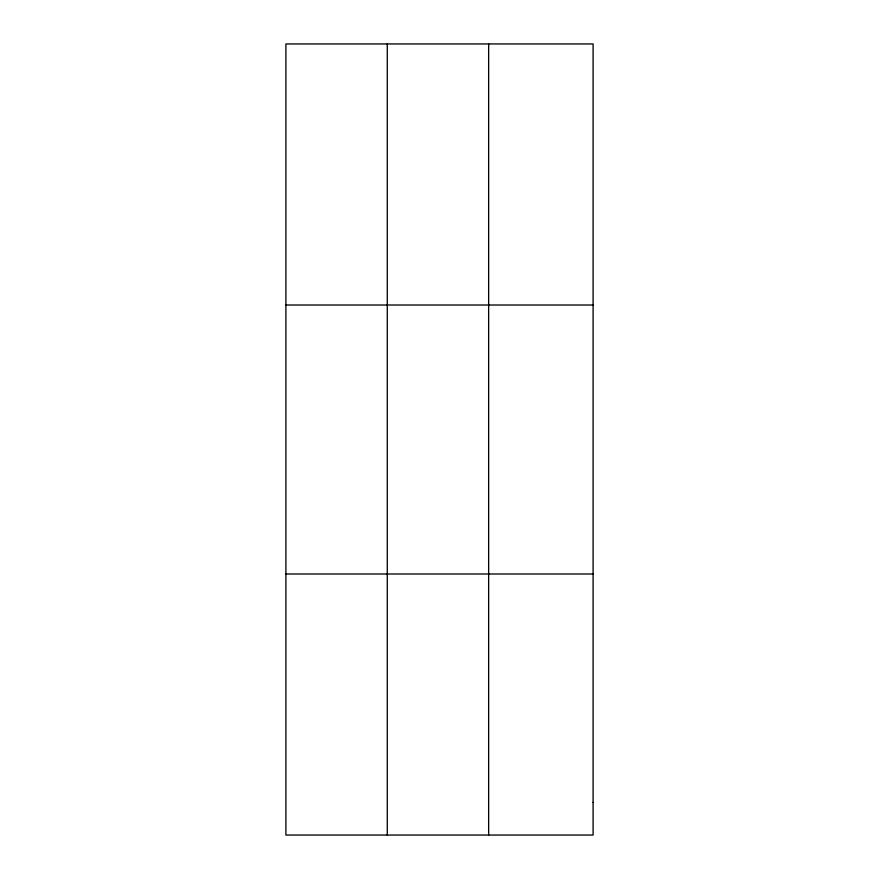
<?xml version="1.0" encoding="UTF-8"?>
<svg xmlns="http://www.w3.org/2000/svg" width="879" height="879" viewBox="0 0 879 879"><rect width="100%" height="100%" fill="white"/><g stroke="black" fill="none" stroke-linecap="round" stroke-linejoin="round"><path stroke-width="1.32" d="M387.276 835.05L387.276 43.95M488.647 835.05L488.647 43.95M285.906 305.013L593.094 305.013M285.906 573.987L593.094 573.987M593.094 802.417L593.094 835.05L285.906 835.05L285.906 43.95L593.094 43.95L593.094 802.417"/></g></svg>
